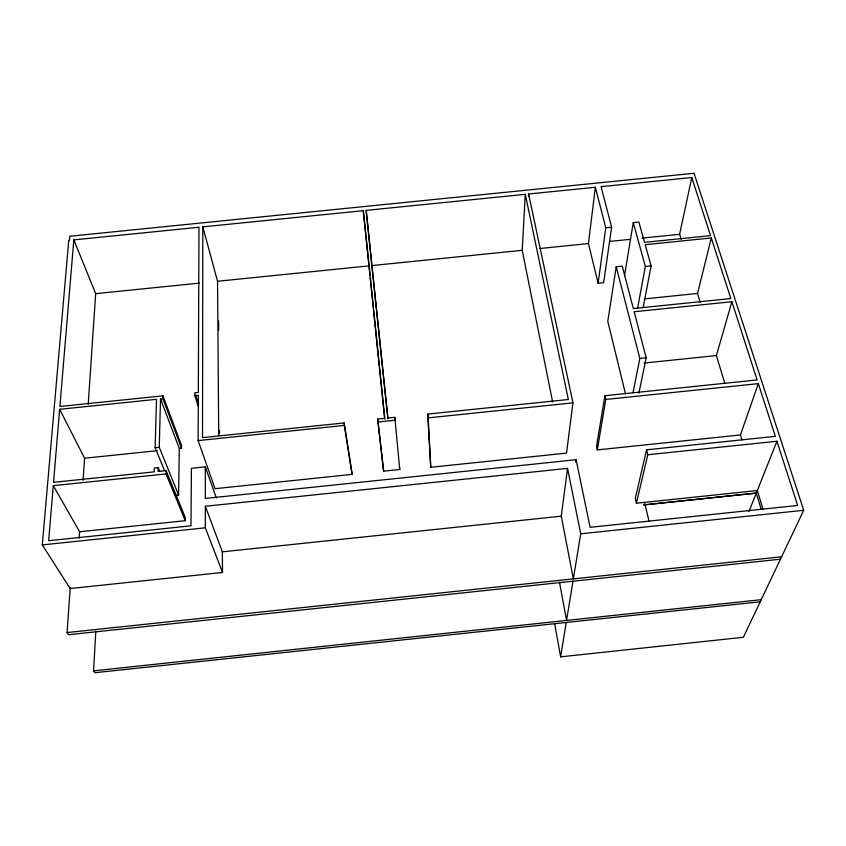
<?xml version="1.0" encoding="UTF-8"?>
<svg xmlns="http://www.w3.org/2000/svg" width="846" height="846" viewBox="0 0 846 846"><rect width="100%" height="100%" fill="white"/><g stroke="black" fill="none" stroke-linecap="round" stroke-linejoin="round"><path stroke-width="1.27" d="M370.083 275.045L363.294 210.675L202.829 226.865L202.511 437.625L344.163 422.937L352.137 474.384L215.021 488.692L198.133 440.586L198.313 395.294L194.792 395.653L194.802 392.808L198.324 392.438L198.979 227.257L73.824 239.883L59.897 406.471L162.95 395.843L181.541 445.451L181.509 448.169L179.289 448.401L160.518 398.9L162.876 398.656L181.509 448.169M185.232 520.702L166.038 473.929L53.266 485.667L79.63 531.764L185.232 520.702L185.274 517.53L166.112 470.619L158.117 471.455L158.213 467.648L154.321 468.05L154.205 471.867L53.552 482.336L59.654 409.305L156.51 399.312L155.146 447.735L164.462 470.418M176.042 495.354L178.612 495.09L179.289 448.401M166.038 473.929L166.112 470.619M162.876 398.656L162.95 395.843M178.612 495.09L159.27 447.301L160.518 398.9M552.628 401.913L522.215 250.31L525.271 194.326L366.181 210.379L371.732 264.28M760.237 601.792L94.889 672.718L93.589 670.836L95.799 631.253M528.464 196.6L528.613 193.988L595.341 187.262L605.768 227.796L598.101 283.251L603.653 282.691L611.637 227.204L601.062 186.68L691.795 177.523L710.545 235.622L644.546 242.337L638.878 222.043L633.263 222.614L624.496 275.68M79.196 538.204L79.63 531.764M83.098 480.369L84.589 458.225L59.654 409.305M88.227 404.177L95.683 293.657L73.824 239.883M780.467 559.206L68.568 634.712L67.077 632.565L70.229 587.79M53.266 485.667L48.666 540.731L190.974 525.81L191.418 468.314L205.314 466.865L216.29 497.871M567.55 468.388L561.268 516.176L573.355 578.875L580.726 533.805L567.55 468.388L205.324 506.268L222.339 551.835L222.53 572.478L70.176 588.541L42.3 544.909L68.748 240.391L69.467 240.317L69.816 236.235L694.037 173.282L803.7 510.286L743.37 637.281L560.612 656.845L554.669 623.639M598.101 283.251L588.446 243.574L595.341 187.262M528.613 193.988L572.943 402.855L566.534 453.107L430.751 467.278L427.695 414.085L568.364 399.502L525.271 194.326M575.735 462.318L576.105 459.716L205.314 498.453L205.314 466.865M643.097 307.828L651.124 265.898L645.202 244.684L711.296 237.959L730.849 298.543L633.326 308.547L622.244 266.141L616.226 266.754L607.788 321.279L625.469 393.802M560.612 656.845L566.228 622.466M572.975 581.244L566.566 620.425L559.47 582.133M638.867 393.253L646.196 357.784L634.162 311.751L731.885 301.726L757.128 379.939L604.901 395.717L596.536 446.286L597.329 449.892L740.462 434.95L758.323 383.629L605.768 399.449L597.329 449.892M637.577 308.388L645.35 266.479L633.263 222.614M633.03 392.618L639.83 358.44L616.226 266.754M681.146 239.365L679.613 234.31L691.795 177.523M758.323 383.629L775.338 436.356L646.566 449.808L635.283 498.474L636.404 503.233L757.318 490.521L763.039 509.387M636.404 503.233L647.793 454.757L646.566 449.808M700.213 302.244L697.548 293.456L711.296 237.959M724.821 383.375L716.393 355.574L731.885 301.726M748.943 511.566L776.924 441.252L647.793 454.757M93.589 670.836L761.231 599.677M42.3 544.909L205.324 527.819L222.53 572.478M756.303 493.081L643.669 504.925L756.282 493.123L761.22 509.429M222.339 551.835L561.268 516.176M580.726 533.805L803.7 510.286M67.077 632.565L781.609 556.795M639.83 358.44L646.196 357.784M644.134 363.04L716.393 355.574M366.181 210.379L387.88 418.019L394.807 417.311L399.746 469.477L383.64 471.159L377.665 419.087L384.613 418.358L363.294 210.675M198.133 440.586L344.354 425.422L352.137 474.384M377.951 422.006L395.124 420.219L394.807 417.311M430.751 467.278L428.182 417.871L572.943 402.855M155.146 447.735L159.27 447.301M84.589 458.225L157.345 450.675M605.768 227.796L611.637 227.204M95.683 293.657L199.445 283.114M202.829 226.865L217.538 281.274L369.142 265.866M522.215 250.31L371.859 265.591L387.88 418.865M539.822 248.523L588.446 243.574M609.437 241.448L630.228 239.333M641.924 238.138L679.613 234.31M645.35 266.479L651.124 265.898M644.292 298.913L697.548 293.456M158.213 467.648L159.725 471.264M194.792 395.653L198.546 406.831M195.638 395.294L198.556 404.007M776.924 441.252L797.641 505.453L590.106 527.322L576.105 459.716M740.462 434.95L741.963 439.909M644.536 502.376L649.083 521.358M604.901 395.717L605.768 399.449M427.695 414.085L428.182 417.871M377.665 419.087L383.64 471.159M399.439 466.664L399.746 469.477M370.358 277.657L373.456 307.796M373.721 310.419L379.378 365.451M379.653 368.073L384.898 419.182M344.163 422.937L344.354 425.422M218.617 321.068L218.691 330.289M219.516 430.424L219.537 433.057M217.538 281.274L218.723 435.701M205.324 506.268L205.324 527.819"/></g></svg>
